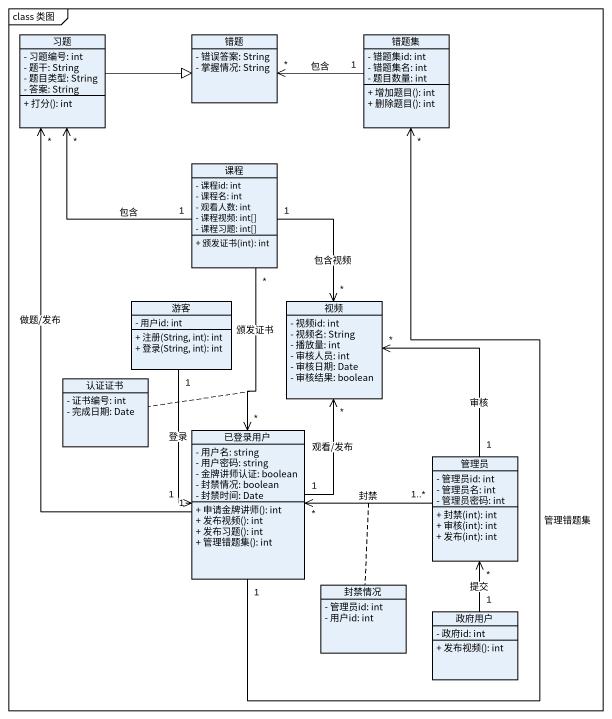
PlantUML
@startuml
mainframe class 类图
hide circle
hide empty members
skinparam classAttributeIconSize 0
class 习题 {
  - 习题编号: int
  - 题干: String
  - 题目类型: String
  - 答案: String
  + 打分(): int
}
class 错题 {
  - 错误答案: String
  - 掌握情况: String
}
class 错题集 {
  - 错题集id: int
  - 错题集名: int
  - 题目数量: int
  + 增加题目(): int
  + 删除题目(): int
}
class 课程 {
  - 课程id: int
  - 课程名: int
  - 观看人数: int
  - 课程视频: int[]
  - 课程习题: int[]
  + 颁发证书(int): int
}
class 游客 {
  - 用户id: int
  + 注册(String, int): int
  + 登录(String, int): int
}
class 视频 {
  - 视频id: int
  - 视频名: String
  - 播放量: int
  - 审核人员: int
  - 审核日期: Date
  - 审核结果: boolean
}
class 认证证书 {
  - 证书编号: int
  - 完成日期: Date
}
class 已登录用户 {
  - 用户名: string
  - 用户密码: string
  - 金牌讲师认证: boolean
  - 封禁情况: boolean
  - 封禁时间: Date
  + 申请金牌讲师(): int
  + 发布视频(): int
  + 发布习题(): int
  + 管理错题集(): int
}
class 管理员 {
  - 管理员id: int
  - 管理员名: int
  - 管理员密码: int
  + 封禁(int): int
  + 审核(int): int
  + 发布(int): int
}
class 封禁情况 {
  - 管理员id: int
  - 用户id: int
}
class 政府用户 {
  - 政府id: int
  + 发布视频(): int
}
习题 -right-|> 错题
错题集 "1" -left-> "*" 错题 : 包含
课程 "1" -up-> "*" 习题 : 包含
课程 "*" --> "*" 已登录用户 : 颁发证书
(课程, 已登录用户) .. 认证证书
视频 "*" <-up- "1" 课程 : 包含视频
已登录用户 "1" -up-> "*" 习题 : 做题/发布
已登录用户 "1" -up-> "*" 错题集 : 管理错题集
已登录用户 "1" <-up- "1" 游客 : 登录
已登录用户 "1" -up-> "*" 视频 : 观看/发布
管理员 "1" -up-> "*" 视频 : 审核
管理员 "1..*" -left-> "*" 已登录用户 : 封禁
(管理员, 已登录用户) .. 封禁情况
政府用户 "1" -up-> "*" 管理员 : 提交
@enduml
